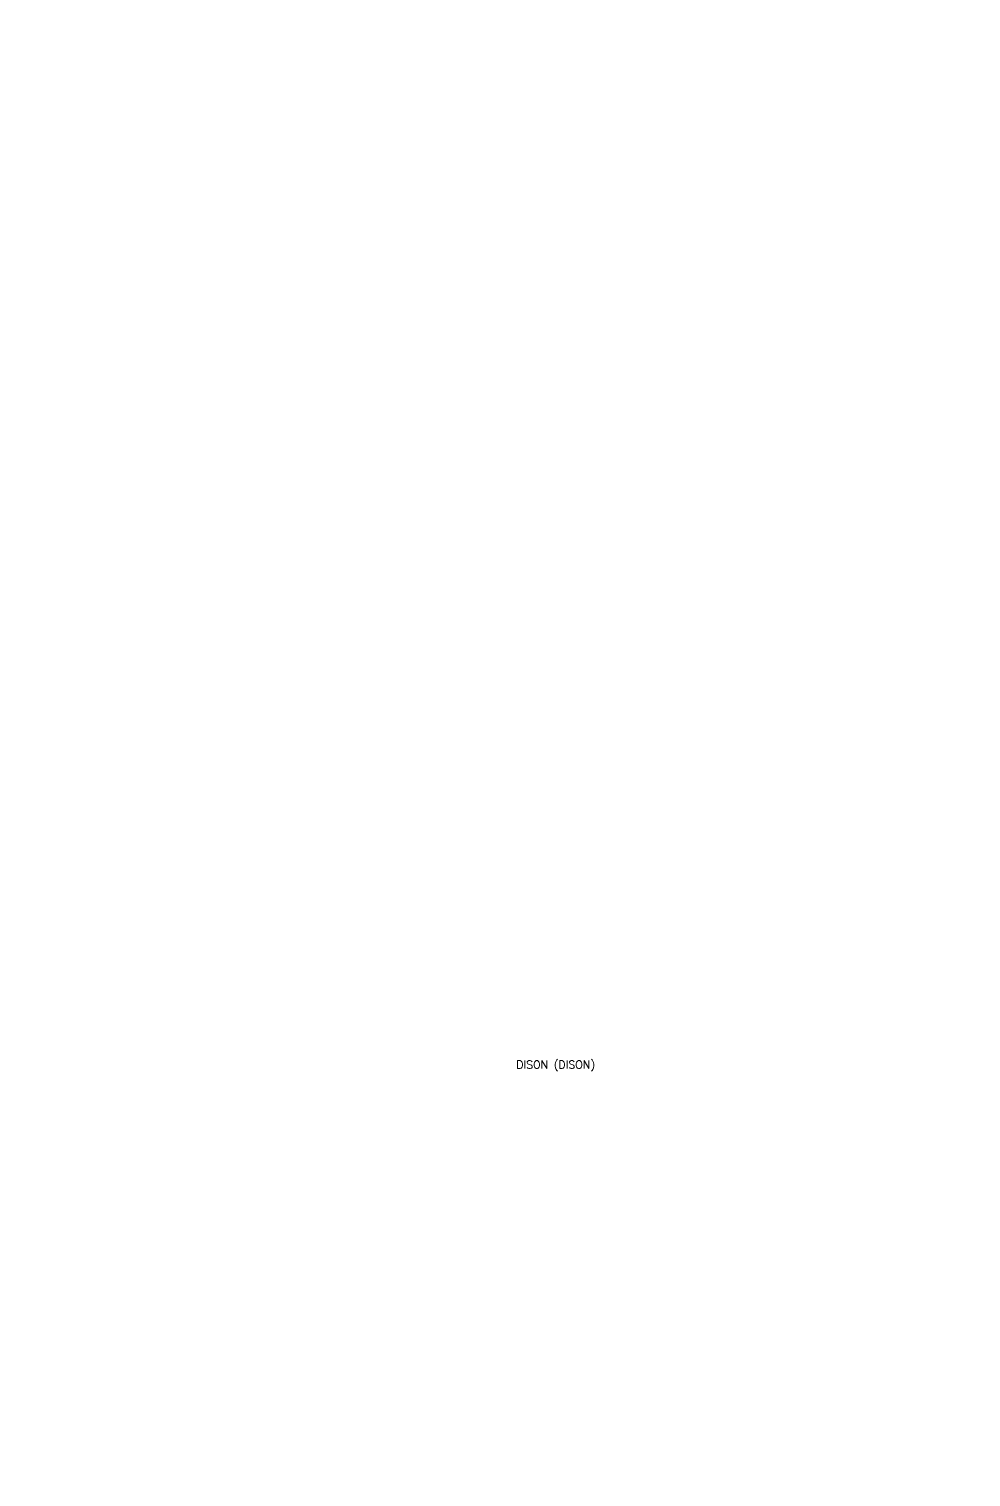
# Model space of a CAD drawing. Header units: millimetres. Extents: x 256000 to 257000, y 144000 to 145001.
# Drawn here: x 256391 to 256626.3, y 144638.7 to 145000.7 of the extents above; entities that cross this region are included whole.
import ezdxf
from ezdxf.enums import TextEntityAlignment as Align

# ---------------------------------------------------------------- set-up
doc = ezdxf.new("R2010")
doc.units = ezdxf.units.MM
doc.linetypes.add('DASHED', pattern=[0.75, 0.5, -0.25])
for name, color, linetype in [('W0001', 6, 'DASHED'), ('W0008', 7, 'CONTINUOUS'), ('W0980', 7, 'CONTINUOUS')]:
    doc.layers.add(name, color=color, linetype=linetype)
doc.styles.get("Standard").update_dxf_attribs({"font": 'romans.shx', "width": 0.85})

msp = doc.modelspace()

# ---------------------------------------------------------------- linework, layer by layer
at = {"layer": 'W0001'}
for points in [[(256295.03, 144586.36, -0.000002), (256297.34, 144577.54, 0.000001), (256299.64, 144568.73, 0.000219)], [(256233.01, 144761.6, 0.000885), (256240.48, 144754.38, 0.001062), (256246.72, 144748.39, 0.000313), (256249.7, 144745.55, -0.000936), (256250.7, 144744.6, -0.06395), (256253.19, 144741.51, -0.047511), (256255.53, 144736.72, -0.014347), (256257.28, 144731.66, -0.018565), (256258.37, 144727.66, -0.001005), (256259.29, 144723.67, 0.002009), (256259.76, 144721.67, 0.000369), (256261.06, 144716.2, 0.004354), (256261.17, 144715.74, 0.00089), (256261.67, 144713.82, 0.000151), (256264.62, 144702.54, 0.000016), (256281.55, 144637.86, -0.000036), (256289.23, 144608.53)], [(256301.12, 144563.11, -0.000026), (256313.71, 144515.14, -0.002102)]]:
    msp.add_lwpolyline(points, format="xyb", dxfattribs=at)
at = {"layer": 'W0008'}
for points in [[(256345.12, 144420.41, 0.000002), (256349.62, 144406.3, 0.000003), (256352.75, 144396.5, 0.00002)], [(256464.57, 144519.81, -0.000004), (256465.18, 144531.04, -0.001345)], [(256455.11, 144395.52, -0.000004), (256462.65, 144403.97, -0.000047)], [(256355.22, 144388.75, -0.000007), (256362.36, 144366.39, -0.00164)]]:
    msp.add_lwpolyline(points, format="xyb", dxfattribs=at)

# ---------------------------------------------------------------- texts
at = {"layer": 'W0980'}
msp.add_text('DISON (DISON)', height=2, dxfattribs=at).set_placement((256522.54, 144741.64), align=Align.MIDDLE)

doc.saveas('drawing.dxf')
